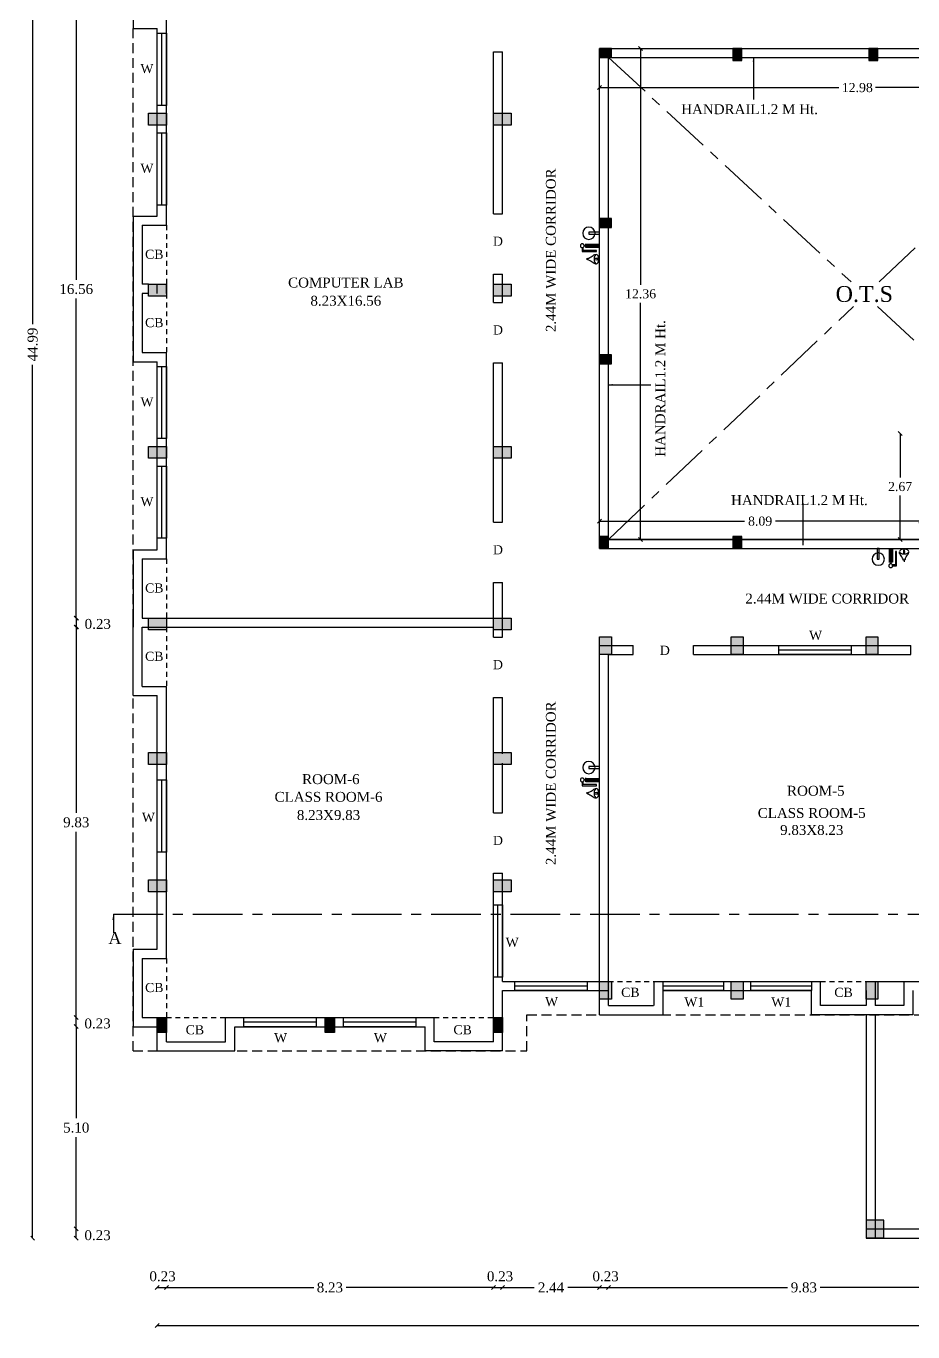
# Model space of a CAD drawing. Header units: metres. Extents: x -53 to 471, y -924 to -843.
# Drawn here: x 34.22 to 56.54, y -921.74 to -888.87 of the extents above; entities that cross this region are included whole.
import ezdxf
from ezdxf.enums import TextEntityAlignment as Align

# ---------------------------------------------------------------- set-up
doc = ezdxf.new("R2010")
doc.units = ezdxf.units.M
doc.header["$MEASUREMENT"] = 0
doc.header["$PDMODE"] = 3
doc.linetypes.add('CENTER', pattern=[2, 1.25, -0.25, 0.25, -0.25])
doc.linetypes.add('HIDDEN', pattern=[0.375, 0.25, -0.125])
doc.layers.get('DEFPOINTS').update_dxf_attribs({"lineweight": 5})
doc.layers.add('BLK_1_FLR_1_BLT_UP_AREA_DEDUCT_EXISTING', color=27, linetype='Continuous')
doc.layers.add('BLK_1_FLR_1_BLT_UP_AREA_EXISTING', color=27, linetype='Continuous', lineweight=0)
doc.styles.add('Isa-', font='times.ttf')
doc.styles.add('STYLE2', font='times.ttf')
doc.dimstyles.new('Copy of ISO-25', dxfattribs={"dimscale": 0, "dimtxt": 0.23, "dimasz": 0.1, "dimexe": 1.25, "dimexo": 0.625, "dimgap": 0.11, "dimtad": 0, "dimtih": 1, "dimtoh": 1, "dimzin": 1, "dimdsep": 46, "dimtxsty": 'STYLE2', "dimblk": 'OBLIQUE', "dimcen": 0, "dimse1": 1, "dimse2": 1, "dimclrd": 1, "dimclrt": 3, "dimadec": 0, "dimazin": 2, "dimtfac": 1, "dimtix": 1, "dimtofl": 0, "dimtmove": 0, "dimatfit": 3, "dimfxl": 0, "dimtolj": 1, "dimarcsym": 0})
doc.dimstyles.new('ISO-25', dxfattribs={"dimscale": 0, "dimtxt": 0.23, "dimasz": 0.15, "dimexe": 1.25, "dimexo": 0.625, "dimgap": 0.11, "dimtad": 0, "dimtih": 1, "dimtoh": 1, "dimzin": 1, "dimdsep": 46, "dimtxsty": 'STYLE2', "dimblk": 'OBLIQUE', "dimcen": 0, "dimse1": 1, "dimse2": 1, "dimclrd": 1, "dimclrt": 3, "dimadec": 0, "dimazin": 2, "dimtfac": 1, "dimtix": 1, "dimtofl": 0, "dimtmove": 0, "dimatfit": 3, "dimfxl": 0, "dimtolj": 1, "dimarcsym": 0})

# ---------------------------------------------------------------- blocks, each defined once
blk = doc.blocks.new('_Oblique')
at = {"color": 0, "linetype": 'ByBlock', "lineweight": -2}
blk.add_line((-0.5, -0.5), (0.5, 0.5), dxfattribs=at)
blk = doc.blocks.new('*D91')
at = {"color": 1, "lineweight": -2}
for p, q in [((37.518, -921.58), (63.352, -921.58)), ((90.198, -921.58), (64.364, -921.58))]:
    blk.add_line(p, q, dxfattribs=at)
at = {"layer": 'DEFPOINTS', "color": 0}
for p in [(37.518, -914.061), (90.198, -914.061), (90.198, -921.58)]:
    blk.add_point(p, dxfattribs=at)
at = {"color": 1, "lineweight": -2, "xscale": 0.1, "yscale": 0.1, "zscale": 0.1, "rotation": 180}
blk.add_blockref('_Oblique', (37.518, -921.58), dxfattribs=at)
at = {"color": 1, "lineweight": -2, "xscale": 0.1, "yscale": 0.1, "zscale": 0.1}
blk.add_blockref('_Oblique', (90.198, -921.58), dxfattribs=at)
at = {"color": 3, "lineweight": 25, "insert": (63.858, -921.58), "char_height": 0.25, "attachment_point": 5, "style": 'STYLE2'}
blk.add_mtext('\\A1;52.68', dxfattribs=at)
blk = doc.blocks.new('*D92')
at = {"color": 1, "lineweight": -2}
for p, q in [((34.381, -874.388), (34.381, -896.37)), ((34.381, -919.381), (34.381, -897.399))]:
    blk.add_line(p, q, dxfattribs=at)
at = {"layer": 'DEFPOINTS', "color": 0}
for p in [(34.381, -874.388), (42.928, -874.388), (55.358, -919.381)]:
    blk.add_point(p, dxfattribs=at)
at = {"color": 1, "lineweight": -2, "xscale": 0.1, "yscale": 0.1, "zscale": 0.1}
for p, rotation in [((34.381, -874.388), 90), ((34.381, -919.381), 270)]:
    blk.add_blockref('_Oblique', p, dxfattribs=dict(at, rotation=rotation))
at = {"color": 3, "lineweight": 25, "insert": (34.381, -896.884), "char_height": 0.25, "attachment_point": 5, "rotation": 90, "style": 'STYLE2'}
blk.add_mtext('\\A1;44.99', dxfattribs=at)
blk = doc.blocks.new('*D94')
at = {"color": 1, "lineweight": -2}
blk.add_line((35.478, -919.381), (35.478, -919.151), dxfattribs=at)
at = {"layer": 'DEFPOINTS', "color": 0}
for p in [(35.478, -919.151), (55.818, -919.151), (55.358, -919.381)]:
    blk.add_point(p, dxfattribs=at)
at = {"color": 1, "lineweight": -2, "xscale": 0.1, "yscale": 0.1, "zscale": 0.1}
for p, rotation in [((35.478, -919.151), 90), ((35.478, -919.381), 270)]:
    blk.add_blockref('_Oblique', p, dxfattribs=dict(at, rotation=rotation))
at = {"color": 3, "lineweight": 25, "insert": (36.015, -919.312), "char_height": 0.25, "attachment_point": 5, "style": 'STYLE2'}
blk.add_mtext('\\A1;0.23', dxfattribs=at)
blk = doc.blocks.new('*D95')
at = {"color": 1, "lineweight": -2}
for p, q in [((35.478, -914.056), (35.478, -916.366)), ((35.478, -919.151), (35.478, -916.841))]:
    blk.add_line(p, q, dxfattribs=at)
at = {"layer": 'DEFPOINTS', "color": 0}
for p in [(35.478, -914.056), (37.518, -914.056), (55.818, -919.151)]:
    blk.add_point(p, dxfattribs=at)
at = {"color": 1, "lineweight": -2, "xscale": 0.1, "yscale": 0.1, "zscale": 0.1}
for p, rotation in [((35.478, -914.056), 90), ((35.478, -919.151), 270)]:
    blk.add_blockref('_Oblique', p, dxfattribs=dict(at, rotation=rotation))
at = {"color": 3, "lineweight": 25, "insert": (35.478, -916.603), "char_height": 0.25, "attachment_point": 5, "style": 'STYLE2'}
blk.add_mtext('\\A1;5.10', dxfattribs=at)
blk = doc.blocks.new('*D96')
at = {"color": 1, "lineweight": -2}
blk.add_line((35.478, -914.056), (35.478, -913.831), dxfattribs=at)
at = {"layer": 'DEFPOINTS', "color": 0}
for p in [(35.478, -913.831), (37.748, -913.831), (37.518, -914.056)]:
    blk.add_point(p, dxfattribs=at)
at = {"color": 1, "lineweight": -2, "xscale": 0.1, "yscale": 0.1, "zscale": 0.1}
for p, rotation in [((35.478, -913.831), 90), ((35.478, -914.056), 270)]:
    blk.add_blockref('_Oblique', p, dxfattribs=dict(at, rotation=rotation))
at = {"color": 3, "lineweight": 25, "insert": (36.015, -913.981), "char_height": 0.25, "attachment_point": 5, "style": 'STYLE2'}
blk.add_mtext('\\A1;0.23', dxfattribs=at)
blk = doc.blocks.new('*D97')
at = {"color": 1, "lineweight": -2}
for p, q in [((35.478, -904.001), (35.478, -908.678)), ((35.478, -913.831), (35.478, -909.153))]:
    blk.add_line(p, q, dxfattribs=at)
at = {"layer": 'DEFPOINTS', "color": 0}
for p in [(35.478, -904.001), (37.748, -904.001), (37.748, -913.831)]:
    blk.add_point(p, dxfattribs=at)
at = {"color": 1, "lineweight": -2, "xscale": 0.1, "yscale": 0.1, "zscale": 0.1}
for p, rotation in [((35.478, -904.001), 90), ((35.478, -913.831), 270)]:
    blk.add_blockref('_Oblique', p, dxfattribs=dict(at, rotation=rotation))
at = {"color": 3, "lineweight": 25, "insert": (35.478, -908.916), "char_height": 0.25, "attachment_point": 5, "style": 'STYLE2'}
blk.add_mtext('\\A1;9.83', dxfattribs=at)
blk = doc.blocks.new('*D98')
at = {"color": 1, "lineweight": -2}
blk.add_line((37.518, -920.627), (37.748, -920.627), dxfattribs=at)
at = {"layer": 'DEFPOINTS', "color": 0}
for p in [(37.748, -913.831), (37.518, -914.061), (37.748, -920.627)]:
    blk.add_point(p, dxfattribs=at)
at = {"color": 1, "lineweight": -2, "xscale": 0.1, "yscale": 0.1, "zscale": 0.1, "rotation": 180}
blk.add_blockref('_Oblique', (37.518, -920.627), dxfattribs=at)
at = {"color": 1, "lineweight": -2, "xscale": 0.1, "yscale": 0.1, "zscale": 0.1}
blk.add_blockref('_Oblique', (37.748, -920.627), dxfattribs=at)
at = {"color": 3, "lineweight": 25, "insert": (37.651, -920.347), "char_height": 0.25, "attachment_point": 5, "style": 'STYLE2'}
blk.add_mtext('\\A1;0.23', dxfattribs=at)
blk = doc.blocks.new('*D99')
at = {"color": 1, "lineweight": -2}
for p, q in [((37.748, -920.627), (41.457, -920.627)), ((45.978, -920.627), (42.27, -920.627))]:
    blk.add_line(p, q, dxfattribs=at)
at = {"layer": 'DEFPOINTS', "color": 0}
for p in [(37.748, -913.831), (45.978, -913.831), (45.978, -920.627)]:
    blk.add_point(p, dxfattribs=at)
at = {"color": 1, "lineweight": -2, "xscale": 0.1, "yscale": 0.1, "zscale": 0.1, "rotation": 180}
blk.add_blockref('_Oblique', (37.748, -920.627), dxfattribs=at)
at = {"color": 1, "lineweight": -2, "xscale": 0.1, "yscale": 0.1, "zscale": 0.1}
blk.add_blockref('_Oblique', (45.978, -920.627), dxfattribs=at)
at = {"color": 3, "lineweight": 25, "insert": (41.863, -920.627), "char_height": 0.25, "attachment_point": 5, "style": 'STYLE2'}
blk.add_mtext('\\A1;8.23', dxfattribs=at)
blk = doc.blocks.new('*D100')
at = {"color": 1, "lineweight": -2}
blk.add_line((45.978, -920.627), (46.208, -920.627), dxfattribs=at)
at = {"layer": 'DEFPOINTS', "color": 0}
for p in [(45.978, -913.831), (46.208, -914.061), (46.208, -920.627)]:
    blk.add_point(p, dxfattribs=at)
at = {"color": 1, "lineweight": -2, "xscale": 0.1, "yscale": 0.1, "zscale": 0.1, "rotation": 180}
blk.add_blockref('_Oblique', (45.978, -920.627), dxfattribs=at)
at = {"color": 1, "lineweight": -2, "xscale": 0.1, "yscale": 0.1, "zscale": 0.1}
blk.add_blockref('_Oblique', (46.208, -920.627), dxfattribs=at)
at = {"color": 3, "lineweight": 25, "insert": (46.146, -920.347), "char_height": 0.25, "attachment_point": 5, "style": 'STYLE2'}
blk.add_mtext('\\A1;0.23', dxfattribs=at)
blk = doc.blocks.new('*D101')
at = {"color": 1, "lineweight": -2}
for p, q in [((46.208, -920.627), (47.005, -920.627)), ((48.648, -920.627), (47.851, -920.627))]:
    blk.add_line(p, q, dxfattribs=at)
at = {"layer": 'DEFPOINTS', "color": 0}
for p in [(48.648, -912.921), (46.208, -914.061), (48.648, -920.627)]:
    blk.add_point(p, dxfattribs=at)
at = {"color": 1, "lineweight": -2, "xscale": 0.1, "yscale": 0.1, "zscale": 0.1, "rotation": 180}
blk.add_blockref('_Oblique', (46.208, -920.627), dxfattribs=at)
at = {"color": 1, "lineweight": -2, "xscale": 0.1, "yscale": 0.1, "zscale": 0.1}
blk.add_blockref('_Oblique', (48.648, -920.627), dxfattribs=at)
at = {"color": 3, "lineweight": 25, "insert": (47.428, -920.627), "char_height": 0.25, "attachment_point": 5, "style": 'STYLE2'}
blk.add_mtext('\\A1;2.44', dxfattribs=at)
blk = doc.blocks.new('*D102')
at = {"color": 1, "lineweight": -2}
blk.add_line((48.648, -920.627), (48.878, -920.627), dxfattribs=at)
at = {"layer": 'DEFPOINTS', "color": 0}
for p in [(48.648, -912.921), (48.878, -912.921), (48.878, -920.627)]:
    blk.add_point(p, dxfattribs=at)
at = {"color": 1, "lineweight": -2, "xscale": 0.1, "yscale": 0.1, "zscale": 0.1, "rotation": 180}
blk.add_blockref('_Oblique', (48.648, -920.627), dxfattribs=at)
at = {"color": 1, "lineweight": -2, "xscale": 0.1, "yscale": 0.1, "zscale": 0.1}
blk.add_blockref('_Oblique', (48.878, -920.627), dxfattribs=at)
at = {"color": 3, "lineweight": 25, "insert": (48.804, -920.347), "char_height": 0.25, "attachment_point": 5, "style": 'STYLE2'}
blk.add_mtext('\\A1;0.23', dxfattribs=at)
blk = doc.blocks.new('*D103')
at = {"color": 1, "lineweight": -2}
for p, q in [((48.878, -920.627), (53.383, -920.627)), ((58.708, -920.627), (54.203, -920.627))]:
    blk.add_line(p, q, dxfattribs=at)
at = {"layer": 'DEFPOINTS', "color": 0}
for p in [(48.878, -912.921), (58.708, -912.921), (58.708, -920.627)]:
    blk.add_point(p, dxfattribs=at)
at = {"color": 1, "lineweight": -2, "xscale": 0.1, "yscale": 0.1, "zscale": 0.1, "rotation": 180}
blk.add_blockref('_Oblique', (48.878, -920.627), dxfattribs=at)
at = {"color": 1, "lineweight": -2, "xscale": 0.1, "yscale": 0.1, "zscale": 0.1}
blk.add_blockref('_Oblique', (58.708, -920.627), dxfattribs=at)
at = {"color": 3, "lineweight": 25, "insert": (53.793, -920.627), "char_height": 0.25, "attachment_point": 5, "style": 'STYLE2'}
blk.add_mtext('\\A1;9.83', dxfattribs=at)
blk = doc.blocks.new('*D118')
at = {"color": 1, "lineweight": -2}
blk.add_line((35.483, -903.996), (35.483, -903.771), dxfattribs=at)
at = {"layer": 'DEFPOINTS', "color": 0}
for p in [(35.483, -903.771), (37.753, -903.771), (37.523, -903.996)]:
    blk.add_point(p, dxfattribs=at)
at = {"color": 1, "lineweight": -2, "xscale": 0.1, "yscale": 0.1, "zscale": 0.1}
for p, rotation in [((35.483, -903.771), 90), ((35.483, -903.996), 270)]:
    blk.add_blockref('_Oblique', p, dxfattribs=dict(at, rotation=rotation))
at = {"color": 3, "lineweight": 25, "insert": (36.02, -903.921), "char_height": 0.25, "attachment_point": 5, "style": 'STYLE2'}
blk.add_mtext('\\A1;0.23', dxfattribs=at)
blk = doc.blocks.new('*D123')
at = {"color": 1, "lineweight": -2}
for p, q in [((35.478, -887.208), (35.478, -895.252)), ((35.478, -903.771), (35.478, -895.727))]:
    blk.add_line(p, q, dxfattribs=at)
at = {"layer": 'DEFPOINTS', "color": 0}
for p in [(37.748, -887.208), (35.478, -903.771), (37.748, -903.771)]:
    blk.add_point(p, dxfattribs=at)
at = {"color": 1, "lineweight": -2, "xscale": 0.1, "yscale": 0.1, "zscale": 0.1}
for p, rotation in [((35.478, -887.208), 90), ((35.478, -903.771), 270)]:
    blk.add_blockref('_Oblique', p, dxfattribs=dict(at, rotation=rotation))
at = {"color": 3, "lineweight": 25, "insert": (35.478, -895.489), "char_height": 0.25, "attachment_point": 5, "style": 'STYLE2'}
blk.add_mtext('\\A1;16.56', dxfattribs=at)
blk = doc.blocks.new('*D209')
at = {"color": 1, "lineweight": -2}
for p, q in [((48.648, -890.416), (54.677, -890.416)), ((61.63, -890.416), (55.601, -890.416))]:
    blk.add_line(p, q, dxfattribs=at)
at = {"layer": 'DEFPOINTS', "color": 0}
for p in [(48.648, -889.658), (61.63, -889.658), (61.63, -890.416)]:
    blk.add_point(p, dxfattribs=at)
at = {"color": 1, "lineweight": -2, "xscale": 0.1, "yscale": 0.1, "zscale": 0.1, "rotation": 180}
blk.add_blockref('_Oblique', (48.648, -890.416), dxfattribs=at)
at = {"color": 1, "lineweight": -2, "xscale": 0.1, "yscale": 0.1, "zscale": 0.1}
blk.add_blockref('_Oblique', (61.63, -890.416), dxfattribs=at)
at = {"color": 3, "lineweight": -3, "insert": (55.139, -890.416), "char_height": 0.23, "attachment_point": 5, "style": 'STYLE2'}
blk.add_mtext('\\A1;12.98', dxfattribs=at)
blk = doc.blocks.new('*D210')
at = {"color": 1, "lineweight": -2}
for p, q in [((49.684, -889.428), (49.684, -895.382)), ((49.684, -901.791), (49.684, -895.837))]:
    blk.add_line(p, q, dxfattribs=at)
at = {"layer": 'DEFPOINTS', "color": 0}
for p in [(48.878, -889.428), (48.878, -901.791), (49.684, -901.791)]:
    blk.add_point(p, dxfattribs=at)
at = {"color": 1, "lineweight": -2, "xscale": 0.1, "yscale": 0.1, "zscale": 0.1}
for p, rotation in [((49.684, -889.428), 90), ((49.684, -901.791), 270)]:
    blk.add_blockref('_Oblique', p, dxfattribs=dict(at, rotation=rotation))
at = {"color": 3, "lineweight": -3, "insert": (49.684, -895.609), "char_height": 0.23, "attachment_point": 5, "style": 'STYLE2'}
blk.add_mtext('\\A1;12.36', dxfattribs=at)
blk = doc.blocks.new('*D214')
at = {"color": 1, "lineweight": -2}
for p, q in [((48.648, -901.333), (52.303, -901.333)), ((56.738, -901.333), (53.083, -901.333))]:
    blk.add_line(p, q, dxfattribs=at)
at = {"layer": 'DEFPOINTS', "color": 0}
for p in [(56.738, -901.333), (48.648, -901.791), (56.738, -901.791)]:
    blk.add_point(p, dxfattribs=at)
at = {"color": 1, "lineweight": -2, "xscale": 0.1, "yscale": 0.1, "zscale": 0.1, "rotation": 180}
blk.add_blockref('_Oblique', (48.648, -901.333), dxfattribs=at)
at = {"color": 1, "lineweight": -2, "xscale": 0.1, "yscale": 0.1, "zscale": 0.1}
blk.add_blockref('_Oblique', (56.738, -901.333), dxfattribs=at)
at = {"color": 3, "lineweight": -3, "insert": (52.693, -901.333), "char_height": 0.23, "attachment_point": 5, "style": 'STYLE2'}
blk.add_mtext('\\A1;8.09', dxfattribs=at)
blk = doc.blocks.new('*D251')
at = {"color": 1, "lineweight": -2}
for p, q in [((48.648, -890.416), (54.677, -890.416)), ((61.63, -890.416), (55.601, -890.416))]:
    blk.add_line(p, q, dxfattribs=at)
at = {"layer": 'DEFPOINTS', "color": 0}
for p in [(48.648, -889.658), (61.63, -889.658), (61.63, -890.416)]:
    blk.add_point(p, dxfattribs=at)
at = {"color": 1, "lineweight": -2, "xscale": 0.1, "yscale": 0.1, "zscale": 0.1, "rotation": 180}
blk.add_blockref('_Oblique', (48.648, -890.416), dxfattribs=at)
at = {"color": 1, "lineweight": -2, "xscale": 0.1, "yscale": 0.1, "zscale": 0.1}
blk.add_blockref('_Oblique', (61.63, -890.416), dxfattribs=at)
at = {"color": 3, "lineweight": -3, "insert": (55.139, -890.416), "char_height": 0.23, "attachment_point": 5, "style": 'STYLE2'}
blk.add_mtext('\\A1;12.98', dxfattribs=at)
blk = doc.blocks.new('*D252')
at = {"color": 1, "lineweight": -2}
for p, q in [((49.684, -889.428), (49.684, -895.382)), ((49.684, -901.791), (49.684, -895.837))]:
    blk.add_line(p, q, dxfattribs=at)
at = {"layer": 'DEFPOINTS', "color": 0}
for p in [(48.878, -889.428), (48.878, -901.791), (49.684, -901.791)]:
    blk.add_point(p, dxfattribs=at)
at = {"color": 1, "lineweight": -2, "xscale": 0.1, "yscale": 0.1, "zscale": 0.1}
for p, rotation in [((49.684, -889.428), 90), ((49.684, -901.791), 270)]:
    blk.add_blockref('_Oblique', p, dxfattribs=dict(at, rotation=rotation))
at = {"color": 3, "lineweight": -3, "insert": (49.684, -895.609), "char_height": 0.23, "attachment_point": 5, "style": 'STYLE2'}
blk.add_mtext('\\A1;12.36', dxfattribs=at)
blk = doc.blocks.new('*D256')
at = {"color": 1, "lineweight": -2}
for p, q in [((48.648, -901.333), (52.303, -901.333)), ((56.738, -901.333), (53.083, -901.333))]:
    blk.add_line(p, q, dxfattribs=at)
at = {"layer": 'DEFPOINTS', "color": 0}
for p in [(56.738, -901.333), (48.648, -901.791), (56.738, -901.791)]:
    blk.add_point(p, dxfattribs=at)
at = {"color": 1, "lineweight": -2, "xscale": 0.1, "yscale": 0.1, "zscale": 0.1, "rotation": 180}
blk.add_blockref('_Oblique', (48.648, -901.333), dxfattribs=at)
at = {"color": 1, "lineweight": -2, "xscale": 0.1, "yscale": 0.1, "zscale": 0.1}
blk.add_blockref('_Oblique', (56.738, -901.333), dxfattribs=at)
at = {"color": 3, "lineweight": -3, "insert": (52.693, -901.333), "char_height": 0.23, "attachment_point": 5, "style": 'STYLE2'}
blk.add_mtext('\\A1;8.09', dxfattribs=at)
blk = doc.blocks.new('*D521')
at = {"color": 1, "lineweight": -2, "ltscale": 3}
for p, q in [((56.217, -899.126), (56.217, -900.233)), ((56.217, -901.796), (56.217, -900.688))]:
    blk.add_line(p, q, dxfattribs=at)
at = {"layer": 'DEFPOINTS', "color": 0, "ltscale": 3}
for p in [(56.217, -899.126), (56.738, -899.126), (56.738, -901.796)]:
    blk.add_point(p, dxfattribs=at)
at = {"color": 1, "lineweight": -2, "ltscale": 3, "xscale": 0.1, "yscale": 0.1, "zscale": 0.1}
for p, rotation in [((56.217, -899.126), 90), ((56.217, -901.796), 270)]:
    blk.add_blockref('_Oblique', p, dxfattribs=dict(at, rotation=rotation))
at = {"color": 3, "ltscale": 3, "insert": (56.217, -900.461), "char_height": 0.23, "attachment_point": 5, "style": 'STYLE2'}
blk.add_mtext('\\A1;2.67', dxfattribs=at)
blk = doc.blocks.new('FIRE')
at = {"lineweight": 25}
blk.add_hatch(color=256, dxfattribs=at).paths.add_polyline_path([(4776.393, 1592.591), (4776.49, 1592.591), (4776.49, 1592.93), (4776.393, 1592.93)])
for p, q in [((4776.49, 1592.93), (4776.393, 1592.93)), ((4776.442, 1592.93), (4776.442, 1592.975)), ((4776.559, 1592.998), (4776.483, 1592.998)), ((4776.49, 1593.023), (4776.587, 1593.023)), ((4776.49, 1592.591), (4776.49, 1592.93)), ((4776.559, 1592.664), (4776.559, 1592.998)), ((4776.587, 1593.023), (4776.587, 1592.664)), ((4776.587, 1592.664), (4776.559, 1592.664))]:
    blk.add_line(p, q, dxfattribs=at)
at = {"color": 0, "lineweight": 25, "ltscale": 60}
blk.add_line((4776.778, 1592.887), (4776.778, 1592.923), dxfattribs=at)
blk.add_lwpolyline([(4776.105, 1592.857), (4776.155, 1592.857), (4776.155, 1592.59), (4776.105, 1592.59)], close=True)
at = {"color": 1}
blk.add_circle((4776.13, 1592.857), 0.155, dxfattribs=at)
at = {"lineweight": 25}
blk.add_circle((4776.442, 1593.023), 0.0482, dxfattribs=at)
at = {"color": 0, "lineweight": 25, "ltscale": 60}
blk.add_arc((4776.778, 1592.861), 0.0262, 0, 180, dxfattribs=at)
for centre, major_axis, ratio in [((4776.778, 1592.668), (-0.118, 0), 0.493287), ((4776.778, 1592.676), (0, -0.0501), 0.352249)]:
    blk.add_ellipse(centre, major_axis=major_axis, ratio=ratio, dxfattribs=at)
for points in [[(4776.752, 1592.861), (4776.688, 1592.746), (4776.664, 1592.71), (4776.66, 1592.671)], [(4776.804, 1592.861), (4776.868, 1592.746), (4776.891, 1592.71), (4776.896, 1592.671)]]:
    blk.add_spline(points, degree=3, dxfattribs=at)
blk = doc.blocks.new('FF COLUMN')
for color, points in [(1, [(6.02, -15.27), (6.02, -15.04), (5.72, -15.04), (5.72, -15.27)]), (1, [(9.075, -15.34), (9.305, -15.34), (9.305, -15.04), (9.075, -15.04)]), (1, [(12.5, -15.34), (12.73, -15.34), (12.73, -15.04), (12.5, -15.04)]), (5, [(-5.18, -16.97), (-5.63, -16.97), (-5.63, -16.67), (-5.18, -16.67)]), (6, [(3.5, -16.97), (3.05, -16.97), (3.05, -16.67), (3.5, -16.67)]), (1, [(6.02, -19.552), (6.02, -19.322), (5.72, -19.322), (5.72, -19.552)]), (5, [(-5.18, -21.28), (-5.63, -21.28), (-5.63, -20.98), (-5.18, -20.98)]), (6, [(3.5, -21.28), (3.05, -21.28), (3.05, -20.98), (3.5, -20.98)]), (1, [(6.02, -22.982), (6.02, -22.752), (5.72, -22.752), (5.72, -22.982)]), (5, [(-5.18, -25.36), (-5.63, -25.36), (-5.63, -25.06), (-5.18, -25.06)]), (6, [(3.5, -25.36), (3.05, -25.36), (3.05, -25.06), (3.5, -25.06)]), (1, [(5.72, -27.632), (5.95, -27.632), (5.95, -27.332), (5.72, -27.332)]), (1, [(9.075, -27.632), (9.305, -27.632), (9.305, -27.332), (9.075, -27.332)]), (5, [(-5.18, -29.682), (-5.63, -29.682), (-5.63, -29.382), (-5.18, -29.382)]), (6, [(3.5, -29.682), (3.05, -29.682), (3.05, -29.382), (3.5, -29.382)]), (5, [(5.72, -30.302), (5.72, -29.852), (6.02, -29.852), (6.02, -30.302)]), (5, [(9.04, -30.302), (9.04, -29.852), (9.34, -29.852), (9.34, -30.302)]), (5, [(12.43, -30.302), (12.43, -29.852), (12.73, -29.852), (12.73, -30.302)]), (5, [(-5.18, -33.068), (-5.63, -33.068), (-5.63, -32.768), (-5.18, -32.768)]), (6, [(3.5, -33.068), (3.05, -33.068), (3.05, -32.768), (3.5, -32.768)]), (5, [(-5.18, -36.277), (-5.63, -36.277), (-5.63, -35.977), (-5.18, -35.977)]), (6, [(3.5, -36.277), (3.05, -36.277), (3.05, -35.977), (3.5, -35.977)]), (4, [(5.72, -38.982), (5.72, -38.532), (6.02, -38.532), (6.02, -38.982)]), (4, [(9.04, -38.982), (9.04, -38.532), (9.34, -38.532), (9.34, -38.982)]), (4, [(12.43, -38.982), (12.43, -38.532), (12.73, -38.532), (12.73, -38.982)]), (2, [(-5.41, -39.822), (-5.18, -39.822), (-5.18, -39.442), (-5.41, -39.442)]), (2, [(-1.18, -39.822), (-0.95, -39.822), (-0.95, -39.442), (-1.18, -39.442)]), (2, [(3.05, -39.822), (3.28, -39.822), (3.28, -39.442), (3.05, -39.442)])]:
    blk.add_hatch(color=color).paths.add_polyline_path(points)
at = {"lineweight": -3}
blk.add_hatch(color=8, dxfattribs=at).paths.add_polyline_path([(12.43, -44.992), (12.88, -44.992), (12.88, -44.542), (12.43, -44.542)])
at = {"color": 1, "ltscale": 3}
for points in [[(6.02, -15.27), (6.02, -15.04), (5.72, -15.04), (5.72, -15.27)], [(9.075, -15.34), (9.305, -15.34), (9.305, -15.04), (9.075, -15.04)], [(12.5, -15.34), (12.73, -15.34), (12.73, -15.04), (12.5, -15.04)], [(6.02, -19.552), (6.02, -19.322), (5.72, -19.322), (5.72, -19.552)], [(6.02, -22.982), (6.02, -22.752), (5.72, -22.752), (5.72, -22.982)], [(5.72, -27.632), (5.95, -27.632), (5.95, -27.332), (5.72, -27.332)], [(9.075, -27.632), (9.305, -27.632), (9.305, -27.332), (9.075, -27.332)]]:
    blk.add_lwpolyline(points, close=True, dxfattribs=at)
at = {"color": 5}
for points in [[(-5.18, -16.97), (-5.63, -16.97), (-5.63, -16.67), (-5.18, -16.67)], [(-5.18, -21.28), (-5.63, -21.28), (-5.63, -20.98), (-5.18, -20.98)], [(-5.18, -25.36), (-5.63, -25.36), (-5.63, -25.06), (-5.18, -25.06)], [(-5.18, -29.682), (-5.63, -29.682), (-5.63, -29.382), (-5.18, -29.382)], [(5.72, -30.302), (5.72, -29.852), (6.02, -29.852), (6.02, -30.302)], [(9.04, -30.302), (9.04, -29.852), (9.34, -29.852), (9.34, -30.302)], [(12.43, -30.302), (12.43, -29.852), (12.73, -29.852), (12.73, -30.302)], [(-5.18, -33.068), (-5.63, -33.068), (-5.63, -32.768), (-5.18, -32.768)], [(-5.18, -36.277), (-5.63, -36.277), (-5.63, -35.977), (-5.18, -35.977)]]:
    blk.add_lwpolyline(points, close=True, dxfattribs=at)
at = {"color": 6}
for points in [[(3.5, -16.97), (3.05, -16.97), (3.05, -16.67), (3.5, -16.67)], [(3.5, -21.28), (3.05, -21.28), (3.05, -20.98), (3.5, -20.98)], [(3.5, -25.36), (3.05, -25.36), (3.05, -25.06), (3.5, -25.06)], [(3.5, -29.682), (3.05, -29.682), (3.05, -29.382), (3.5, -29.382)], [(3.5, -33.068), (3.05, -33.068), (3.05, -32.768), (3.5, -32.768)], [(3.5, -36.277), (3.05, -36.277), (3.05, -35.977), (3.5, -35.977)]]:
    blk.add_lwpolyline(points, close=True, dxfattribs=at)
at = {"color": 4}
for points in [[(5.72, -38.982), (5.72, -38.532), (6.02, -38.532), (6.02, -38.982)], [(9.04, -38.982), (9.04, -38.532), (9.34, -38.532), (9.34, -38.982)], [(12.43, -38.982), (12.43, -38.532), (12.73, -38.532), (12.73, -38.982)]]:
    blk.add_lwpolyline(points, close=True, dxfattribs=at)
at = {"color": 2}
for points in [[(-5.41, -39.822), (-5.41, -39.442), (-5.18, -39.442), (-5.18, -39.822)], [(-1.18, -39.822), (-1.18, -39.442), (-0.95, -39.442), (-0.95, -39.822)], [(3.05, -39.822), (3.05, -39.442), (3.28, -39.442), (3.28, -39.822)]]:
    blk.add_lwpolyline(points, close=True, dxfattribs=at)
at = {"color": 8, "lineweight": -3}
blk.add_lwpolyline([(12.43, -44.992), (12.88, -44.992), (12.88, -44.542), (12.43, -44.542)], close=True, dxfattribs=at)

msp = doc.modelspace()

# ---------------------------------------------------------------- hatches: boundary and pattern name
at = {"lineweight": -3}
msp.add_hatch(color=5, dxfattribs=at).paths.add_polyline_path([(55.35806, -919.38555), (55.80806, -919.38555), (55.80806, -918.93555), (55.35806, -918.93555)])

# ---------------------------------------------------------------- linework, layer by layer
for p, q in [((36.90806, -886.97821), (36.90806, -888.92821)), ((36.90806, -888.92821), (37.51806, -888.92821)), ((37.51806, -893.64821), (37.51806, -888.92821)), ((37.74806, -893.87821), (37.74806, -888.69821)), ((45.97806, -893.5905), (45.97806, -889.5172)), ((45.97806, -889.5172), (46.20806, -889.5172)), ((46.20806, -893.5905), (46.20806, -889.5172)), ((48.64806, -889.42821), (58.67806, -889.42821)), ((48.64806, -902.02055), (48.64806, -889.42821)), ((48.64806, -889.65821), (61.62971, -889.65821)), ((48.87806, -901.79055), (48.87806, -889.42821)), ((45.97806, -893.5905), (46.20806, -893.5905)), ((36.90806, -893.64821), (36.90806, -895.59821)), ((36.90806, -893.64821), (37.51806, -893.64821)), ((37.13806, -893.87821), (37.13806, -895.36821)), ((37.13806, -893.87821), (37.74806, -893.87821)), ((45.97806, -895.36821), (45.97806, -895.1105)), ((45.97806, -895.1105), (46.20806, -895.1105)), ((46.20806, -895.824), (46.20806, -895.1105)), ((36.90806, -895.36821), (36.90806, -897.31821)), ((37.29806, -895.36821), (37.13806, -895.36821)), ((37.51806, -895.59821), (37.51806, -895.36821)), ((37.74806, -895.59821), (37.74806, -895.36821)), ((37.13806, -895.59821), (37.13806, -897.08821)), ((37.29806, -895.59821), (37.13806, -895.59821)), ((45.97806, -895.824), (45.97806, -895.59821)), ((45.97806, -895.824), (46.20806, -895.824)), ((37.13806, -897.08821), (37.74806, -897.08821)), ((37.74806, -902.28055), (37.74806, -897.08821)), ((36.90806, -897.31821), (37.51806, -897.31821)), ((37.51806, -902.05055), (37.51806, -897.31821)), ((45.97806, -901.35954), (45.97806, -897.344)), ((45.97806, -897.344), (46.20806, -897.344)), ((46.20806, -901.35954), (46.20806, -897.344)), ((45.97806, -901.35954), (46.20806, -901.35954)), ((48.64806, -901.79055), (56.73806, -901.79055)), ((36.90806, -902.05055), (36.90806, -904.00055)), ((36.90806, -902.05055), (37.51806, -902.05055)), ((48.64806, -902.02055), (57.28609, -902.02055)), ((37.13806, -902.28055), (37.13806, -903.77055)), ((37.13806, -902.28055), (37.74806, -902.28055)), ((45.97806, -902.87954), (46.20806, -902.87954)), ((45.97806, -903.77055), (45.97806, -902.87954)), ((46.20806, -904.25218), (46.20806, -902.87954)), ((36.90806, -905.72055), (36.90806, -903.77055)), ((37.13806, -903.77055), (46.20806, -903.77055)), ((37.13806, -904.00055), (45.97806, -904.00055)), ((37.13806, -905.49055), (37.13806, -904.00055)), ((45.97806, -904.25218), (45.97806, -904.00055)), ((45.97806, -904.25218), (46.20806, -904.25218)), ((48.64806, -912.92055), (48.64806, -904.24055)), ((48.64806, -913.76055), (48.64806, -904.24055)), ((48.64806, -904.46055), (49.49687, -904.46055)), ((48.64806, -904.46055), (49.49687, -904.46055)), ((49.49687, -904.69055), (49.49687, -904.46055)), ((51.01687, -904.46055), (56.48478, -904.46055)), ((51.01687, -904.69055), (51.01687, -904.46055)), ((56.48478, -904.69055), (56.48478, -904.46055)), ((48.87806, -904.69055), (49.49687, -904.69055)), ((48.87806, -904.69055), (49.49687, -904.69055)), ((48.87806, -912.92055), (48.87806, -904.69055)), ((48.87806, -913.53055), (48.87806, -904.69055)), ((51.01687, -904.69055), (56.48478, -904.69055)), ((36.90806, -905.72055), (37.51806, -905.72055)), ((37.13806, -905.49055), (37.74806, -905.49055)), ((37.51806, -912.11055), (37.51806, -905.72055)), ((37.74806, -912.34055), (37.74806, -905.49055)), ((37.74806, -912.34055), (37.74806, -905.49055)), ((45.97806, -905.77218), (46.20806, -905.77218)), ((45.97806, -908.67802), (45.97806, -905.77218)), ((46.20806, -907.19181), (46.20806, -905.77218)), ((46.20806, -908.67802), (46.20806, -907.42181)), ((45.97806, -908.67802), (46.20806, -908.67802)), ((45.97806, -914.44055), (45.97806, -910.19802)), ((45.97806, -910.19802), (46.20806, -910.19802)), ((46.20806, -912.92055), (46.20806, -910.19802)), ((36.90806, -912.11055), (36.90806, -914.06055)), ((36.90806, -912.11055), (37.51806, -912.11055)), ((37.13806, -912.34055), (37.13806, -913.83055)), ((37.13806, -912.34055), (37.74806, -912.34055)), ((46.20806, -912.92055), (48.64806, -912.92055)), ((46.20806, -912.92055), (48.64806, -912.92055)), ((50.02306, -912.92055), (54.21306, -912.92055)), ((50.02306, -913.53055), (50.02306, -912.92055)), ((54.21306, -913.53055), (54.21306, -912.92055)), ((55.58806, -912.92055), (55.58806, -913.52555)), ((56.30806, -912.92055), (57.98806, -912.92055)), ((56.30806, -912.92055), (56.30806, -913.52555)), ((46.20806, -913.15055), (48.87806, -913.15055)), ((46.20806, -914.67055), (46.20806, -913.15055)), ((50.25306, -913.15055), (53.98306, -913.15055)), ((50.25306, -913.76055), (50.25306, -913.15055)), ((50.25306, -913.76055), (50.25306, -913.15055)), ((53.98306, -913.76055), (53.98306, -913.15055)), ((55.35806, -913.15055), (55.35806, -913.53055)), ((56.53806, -913.14555), (56.53806, -913.76055)), ((48.87806, -913.53055), (50.01306, -913.53055)), ((55.35806, -913.53055), (54.21306, -913.53055)), ((56.30806, -913.52555), (55.58806, -913.52555)), ((37.13806, -913.83055), (37.74806, -913.83055)), ((37.74806, -914.44055), (37.74806, -913.83055)), ((39.23806, -913.83055), (44.48806, -913.83055)), ((39.23806, -914.44055), (39.23806, -913.83055)), ((44.48806, -914.44055), (44.48806, -913.83055)), ((48.64806, -913.76055), (50.25306, -913.76055)), ((55.58806, -913.76055), (53.98306, -913.76055)), ((55.35806, -913.76055), (55.35806, -919.38055)), ((56.53806, -913.76055), (55.35806, -913.76055)), ((55.58806, -913.76055), (55.58806, -919.38055)), ((36.90806, -914.06055), (37.51806, -914.06055)), ((37.51806, -914.67055), (37.51806, -914.06055)), ((39.46806, -914.06055), (44.25806, -914.06055)), ((39.46806, -914.67055), (39.46806, -914.06055)), ((44.25806, -914.67055), (44.25806, -914.06055)), ((37.74806, -914.44055), (39.23806, -914.44055)), ((45.97806, -914.44055), (44.48806, -914.44055)), ((37.51806, -914.67055), (39.46806, -914.67055)), ((46.20806, -914.67055), (44.25806, -914.67055)), ((55.35806, -919.15055), (72.35806, -919.15055)), ((55.35806, -919.38055), (72.35806, -919.38055))]:
    msp.add_line(p, q, dxfattribs=at)
at = {"color": 1, "linetype": 'HIDDEN', "lineweight": -3}
for p, q in [((36.90806, -914.67055), (36.90806, -888.92821)), ((46.81806, -913.76055), (72.12806, -913.76055)), ((46.81806, -914.67055), (46.81806, -913.76055)), ((36.90806, -914.67055), (46.81806, -914.67055))]:
    msp.add_line(p, q, dxfattribs=at)
at = {"color": 1, "lineweight": -3}
for p, q in [((37.63306, -890.86321), (37.63306, -889.04321)), ((37.63306, -893.37321), (37.63306, -891.55321)), ((37.63306, -899.25321), (37.63306, -897.43321)), ((37.63306, -901.76321), (37.63306, -899.94321)), ((54.98475, -904.57555), (53.16475, -904.57555)), ((37.63306, -909.66771), (37.63306, -907.84771)), ((46.09306, -912.81501), (46.09306, -910.99501)), ((48.33806, -913.03555), (46.51806, -913.03555)), ((51.76806, -913.03555), (50.25306, -913.03555)), ((51.77306, -913.03555), (50.25306, -913.03555)), ((53.98306, -913.03555), (52.46306, -913.03555)), ((41.51806, -913.94555), (39.69806, -913.94555)), ((44.02806, -913.94555), (42.20806, -913.94555))]:
    msp.add_line(p, q, dxfattribs=at)
at = {"linetype": 'CENTER', "lineweight": -3}
for p, q in [((48.87806, -889.65821), (54.98128, -895.30897)), ((55.6905, -895.30897), (61.62971, -889.65821)), ((48.87806, -901.79055), (55.04578, -895.92238)), ((55.64381, -895.92238), (59.09806, -899.12055))]:
    msp.add_line(p, q, dxfattribs=at)
at = {"color": 41, "linetype": 'HIDDEN', "lineweight": -3, "ltscale": 0.5}
for p, q in [((37.74806, -893.87821), (37.74806, -895.36821)), ((37.74806, -895.59821), (37.74806, -897.08821)), ((37.74806, -902.28055), (37.74806, -903.77055)), ((37.74806, -904.00055), (37.74806, -905.49055)), ((37.74806, -912.34055), (37.74806, -913.83055)), ((48.87806, -912.92055), (50.02306, -912.92055)), ((54.21306, -912.92055), (55.35806, -912.92055)), ((37.74806, -913.83055), (39.23806, -913.83055)), ((44.48806, -913.83055), (45.97806, -913.83055))]:
    msp.add_line(p, q, dxfattribs=at)
at = {"color": 5, "linetype": 'CENTER', "lineweight": -3}
msp.add_line((36.41245, -911.22457), (91.52807, -911.22457), dxfattribs=at)
at = {"color": 41, "ltscale": 3}
msp.add_line((55.58806, -912.92055), (56.30806, -912.92055), dxfattribs=at)
at = {"color": 2, "lineweight": -3}
for points in [[(37.51806, -889.04321), (37.74806, -889.04321), (37.74806, -890.86321), (37.51806, -890.86321)], [(37.51806, -891.55321), (37.74806, -891.55321), (37.74806, -893.37321), (37.51806, -893.37321)], [(37.51806, -897.43321), (37.74806, -897.43321), (37.74806, -899.25321), (37.51806, -899.25321)], [(37.51806, -899.94321), (37.74806, -899.94321), (37.74806, -901.76321), (37.51806, -901.76321)], [(53.16475, -904.69055), (53.16475, -904.46055), (54.98475, -904.46055), (54.98475, -904.69055)], [(37.51806, -907.84771), (37.74806, -907.84771), (37.74806, -909.66771), (37.51806, -909.66771)], [(45.97806, -910.99501), (46.20806, -910.99501), (46.20806, -912.81501), (45.97806, -912.81501)], [(46.51806, -913.15055), (46.51806, -912.92055), (48.33806, -912.92055), (48.33806, -913.15055)], [(50.25306, -913.15055), (50.25306, -912.92055), (51.77306, -912.92055), (51.77306, -913.15055)], [(52.46306, -913.15055), (52.46306, -912.92055), (53.98306, -912.92055), (53.98306, -913.15055)], [(39.69806, -914.06055), (39.69806, -913.83055), (41.51806, -913.83055), (41.51806, -914.06055)], [(42.20806, -914.06055), (42.20806, -913.83055), (44.02806, -913.83055), (44.02806, -914.06055)]]:
    msp.add_lwpolyline(points, close=True, dxfattribs=at)
at = {"color": 3, "lineweight": -3}
msp.add_lwpolyline([(55.35806, -919.38555), (55.80806, -919.38555), (55.80806, -918.93555), (55.35806, -918.93555)], close=True, dxfattribs=at)
at = {"layer": 'BLK_1_FLR_1_BLT_UP_AREA_DEDUCT_EXISTING', "color": 27}
msp.add_lwpolyline([(48.87806, -889.65821), (61.62971, -889.65821), (61.62971, -895.55011), (59.09806, -897.81366), (59.09806, -899.12055), (56.73806, -899.12055), (56.73806, -901.79055), (48.87806, -901.79055)], close=True, dxfattribs=at)
at = {"layer": 'BLK_1_FLR_1_BLT_UP_AREA_EXISTING', "color": 27}
msp.add_lwpolyline([(36.90806, -886.97821), (36.90806, -888.92821), (37.51806, -888.92821), (37.51806, -893.64821), (36.90806, -893.64821), (36.90806, -897.31821), (37.51806, -897.31821), (37.51806, -902.05055), (36.90806, -902.05055), (36.90806, -905.72055), (37.51806, -905.72055), (37.51806, -912.11055), (36.90806, -912.11055), (36.90806, -914.06055), (37.51806, -914.06055), (37.51806, -914.67055), (39.46806, -914.67055), (39.46806, -914.06055), (44.25806, -914.06055), (44.25806, -914.67055), (46.20806, -914.67055), (46.20806, -913.15055), (48.64806, -913.15055), (48.64806, -913.76055), (50.25306, -913.76055), (50.25306, -913.15055), (53.98306, -913.15055), (53.98306, -913.76055), (56.53806, -913.76055)], dxfattribs=at)

# ---------------------------------------------------------------- block references
msp.add_blockref('FF COLUMN', (42.92806, -874.38836))
at = {"lineweight": -3, "xscale": -1}
for p, rotation in [((1641.2391, 3882.04612), 90), ((-4720.46195, 690.56972), 180), ((1641.2391, 3868.59515), 90)]:
    msp.add_blockref('FIRE', p, dxfattribs=dict(at, rotation=rotation))

# ---------------------------------------------------------------- texts
at = {"color": 4, "lineweight": -3, "style": 'Isa-'}
for s, p in [('W', (37.25917, -890.05141)), ('W', (37.25917, -892.56141)), ('D', (46.09306, -894.39796)), ('D', (46.09306, -896.63146)), ('W', (37.25917, -898.44141)), ('W', (37.25917, -900.95141)), ('D', (46.09306, -902.167)), ('W', (54.08986, -904.32013)), ('D', (50.29454, -904.69793)), ('D', (46.09306, -905.05964)), ('W', (37.29484, -908.90313)), ('D', (46.09306, -909.48547)), ('W', (46.45244, -912.05042)), ('W', (47.44318, -913.54277)), ('CB', (49.42693, -913.30936)), ('W1', (51.03563, -913.55384)), ('W1', (53.22495, -913.55384)), ('CB', (54.79275, -913.30936)), ('CB', (38.46494, -914.25244)), ('W', (40.62318, -914.45277)), ('W', (43.13318, -914.45277)), ('CB', (45.20494, -914.25244))]:
    msp.add_text(s, height=0.23, dxfattribs=at).set_placement(p, align=Align.CENTER)
at = {"lineweight": -3, "style": 'Isa-'}
for s, height, p in [('HANDRAIL1.2 M Ht. ', 0.25, (52.47416, -891.08372)), ('COMPUTER LAB', 0.25, (42.26441, -895.44858)), ('O.T.S', 0.4, (55.31514, -895.81119)), ('8.23X16.56', 0.25, (42.26441, -895.90615)), ('HANDRAIL1.2 M Ht. ', 0.25, (53.72876, -900.92689)), ('2.44M WIDE CORRIDOR', 0.25, (54.38116, -903.40561)), ('CLASS ROOM-6', 0.25, (41.82926, -908.39813)), ('8.23X9.83', 0.25, (41.82926, -908.85571)), ('CLASS ROOM-5', 0.25, (53.99209, -908.80367)), ('9.83X8.23', 0.25, (53.99209, -909.23259))]:
    msp.add_text(s, height=height, dxfattribs=at).set_placement(p, align=Align.CENTER)
for s, p in [('2.44M WIDE CORRIDOR', (47.54944, -894.51088)), ('HANDRAIL1.2 M Ht. ', (50.30358, -897.94335)), ('2.44M WIDE CORRIDOR', (47.54944, -907.93144))]:
    msp.add_text(s, height=0.25, rotation=90, dxfattribs=at).set_placement(p, align=Align.CENTER)
at = {"color": 4, "lineweight": -3, "style": 'Isa-'}
for p in [(37.44278, -894.72666), (37.44278, -896.44666), (37.44278, -903.129), (37.44278, -904.849), (37.44278, -913.189)]:
    msp.add_text('CB', height=0.23, rotation=360, dxfattribs=at).set_placement(p, align=Align.CENTER)
at = {"color": 23, "lineweight": -3, "style": 'Isa-'}
for s, p in [('ROOM-6', (41.16406, -907.95148)), ('ROOM-5', (53.37048, -908.24465))]:
    msp.add_text(s, height=0.25, dxfattribs=at).set_placement(p)
at = {"color": 2, "lineweight": -3, "style": 'Isa-'}
msp.add_text('A', height=0.3, dxfattribs=at).set_placement((36.28844, -911.97525))

# ---------------------------------------------------------------- dimensions: what is measured, and where the dimension line sits
at = {"lineweight": 25}
dim = msp.add_linear_dim(base=(34.38051, -874.38836), p1=(55.35806, -919.38055), p2=(42.92806, -874.38836), angle=90, dimstyle='Copy of ISO-25', override={"dimscale": 1, "dimtxt": 0.25}, dxfattribs=at)
dim.commit()
dim.dimension.update_dxf_attribs({"geometry": '*D92', "text_midpoint": (34.38051, -896.88446), "dimtype": 160, "text_rotation": 90})
for base, p1, p2, override, picture, middle in [((35.4777, -903.77055), (37.74806, -887.20821), (37.74806, -903.77055), {"dimscale": 1, "dimtxt": 0.25}, '*D123', (35.4777, -895.48938)), ((35.4777, -904.00055), (37.74806, -913.83055), (37.74806, -904.00055), {"dimscale": 1, "dimtxt": 0.25, "dimtmove": 1}, '*D97', (35.4777, -908.91555)), ((35.4776975171, -914.0555476746), (55.8180627113, -919.1505476746), (37.5180627113, -914.0555476746), {"dimscale": 1, "dimtxt": 0.25, "dimtmove": 1}, '*D95', (35.4776975171, -916.6030476746))]:
    dim = msp.add_linear_dim(base=base, p1=p1, p2=p2, angle=90, dimstyle='Copy of ISO-25', override=override, dxfattribs=at)
    dim.commit()
    dim.dimension.update_dxf_attribs({"geometry": picture, "text_midpoint": middle})
at = {"color": 41, "lineweight": -3}
for base, p1, p2, picture, middle in [((61.62971, -890.41565), (48.64806, -889.65821), (61.62971, -889.65821), '*D209', (55.13889, -890.41565)), ((61.62971, -890.41565), (48.64806, -889.65821), (61.62971, -889.65821), '*D251', (55.13889, -890.41565)), ((56.73806, -901.33312), (48.64806, -901.79055), (56.73806, -901.79055), '*D214', (52.69306, -901.33312)), ((56.73806, -901.33312), (48.64806, -901.79055), (56.73806, -901.79055), '*D256', (52.69306, -901.33312))]:
    dim = msp.add_linear_dim(base=base, p1=p1, p2=p2, dimstyle='Copy of ISO-25', override={"dimscale": 1}, dxfattribs=at)
    dim.commit()
    dim.dimension.update_dxf_attribs({"geometry": picture, "text_midpoint": middle})
for picture in ['*D210', '*D252']:
    dim = msp.add_linear_dim(base=(49.6843, -901.79055), p1=(48.87806, -889.42821), p2=(48.87806, -901.79055), angle=90, dimstyle='Copy of ISO-25', override={"dimscale": 1}, dxfattribs=at)
    dim.commit()
    dim.dimension.update_dxf_attribs({"geometry": picture, "text_midpoint": (49.6843, -895.60938)})
at = {"color": 41, "ltscale": 3}
dim = msp.add_linear_dim(base=(56.21717, -899.12555), p1=(56.73806, -901.79555), p2=(56.73806, -899.12555), angle=90, dimstyle='Copy of ISO-25', override={"dimscale": 1}, dxfattribs=at)
dim.commit()
dim.dimension.update_dxf_attribs({"geometry": '*D521', "text_midpoint": (56.21717, -900.46055)})
at = {"lineweight": 25}
for base, p1, p2, picture, middle in [((35.4826975171, -903.7705476746), (37.5230627113, -903.9955476746), (37.7530627113, -903.7705476746), '*D118', (36.0195064153, -903.9211120366)), ((35.4776975171, -913.8305476746), (37.5180627113, -914.0555476746), (37.7480627113, -913.8305476746), '*D96', (36.0145064153, -913.9811120366)), ((35.4777, -919.15055), (55.35806, -919.38055), (55.81806, -919.15055), '*D94', (36.01451, -919.31203))]:
    dim = msp.add_linear_dim(base=base, p1=p1, p2=p2, angle=90, dimstyle='Copy of ISO-25', override={"dimscale": 1, "dimtxt": 0.25, "dimtmove": 2}, dxfattribs=at)
    dim.commit()
    dim.dimension.update_dxf_attribs({"geometry": picture, "text_midpoint": middle, "dimtype": 160})
for base, p1, p2, override, picture, middle in [((48.64806, -920.62681), (46.20806, -914.06055), (48.64806, -912.92055), {"dimscale": 1, "dimtxt": 0.25, "dimtmove": 1}, '*D101', (47.42806, -920.62681)), ((58.70806, -920.62681), (48.87806, -912.92055), (58.70806, -912.92055), {"dimscale": 1, "dimtxt": 0.25, "dimtmove": 1}, '*D103', (53.79306, -920.62681)), ((45.97806, -920.62681), (37.74806, -913.83055), (45.97806, -913.83055), {"dimscale": 1, "dimtxt": 0.25, "dimtmove": 1}, '*D99', (41.86306, -920.62681)), ((90.19806, -921.58037), (37.51806, -914.06055), (90.19806, -914.06055), {"dimscale": 1, "dimtxt": 0.25}, '*D91', (63.85806, -921.58037))]:
    dim = msp.add_linear_dim(base=base, p1=p1, p2=p2, dimstyle='Copy of ISO-25', override=override, dxfattribs=at)
    dim.commit()
    dim.dimension.update_dxf_attribs({"geometry": picture, "text_midpoint": middle})
for base, p1, p2, picture, middle in [((48.87806, -920.62681), (48.64806, -912.92055), (48.87806, -912.92055), '*D102', (48.80372, -920.34655)), ((37.74806, -920.62681), (37.51806, -914.06055), (37.74806, -913.83055), '*D98', (37.65133, -920.34655)), ((46.20806, -920.62681), (45.97806, -913.83055), (46.20806, -914.06055), '*D100', (46.14586, -920.34655))]:
    dim = msp.add_linear_dim(base=base, p1=p1, p2=p2, dimstyle='Copy of ISO-25', override={"dimscale": 1, "dimtxt": 0.25, "dimtmove": 2}, dxfattribs=at)
    dim.commit()
    dim.dimension.update_dxf_attribs({"geometry": picture, "text_midpoint": middle, "dimtype": 160})

# ---------------------------------------------------------------- leaders
at = {"color": 41, "ltscale": 3}
for points in [[(52.52269, -889.65821), (52.52269, -890.71785)], [(48.87806, -897.89482), (49.93771, -897.89482)], [(53.77729, -901.93424), (53.77729, -900.87459)]]:
    msp.add_leader(points, dimstyle='Copy of ISO-25', override={"dimscale": 1}, dxfattribs=at)
at = {"lineweight": -3}
msp.add_leader([(36.41245, -911.22457), (36.41245, -911.69595)], dimstyle='ISO-25', override={"dimscale": 1}, dxfattribs=at)

doc.saveas('drawing.dxf')
